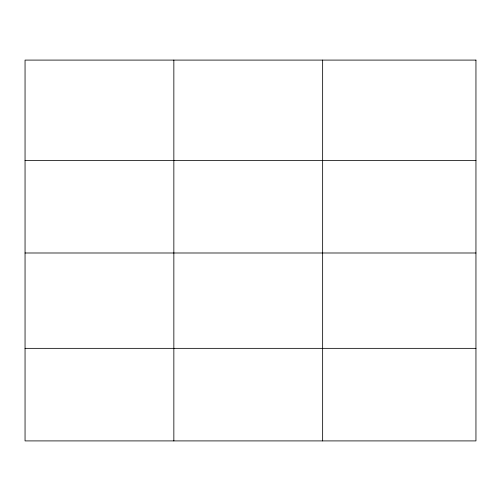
<?xml version="1.0" encoding="UTF-8"?>
<svg xmlns="http://www.w3.org/2000/svg" width="501" height="501" viewBox="0 0 501 501"><rect width="100%" height="100%" fill="white"/><g stroke="black" fill="none" stroke-linecap="round" stroke-linejoin="round"><path stroke-width="0.75" d="M25.05 160.439L475.95 160.439M25.05 252.992L475.95 252.992M25.05 348.352L475.95 348.352M322.644 60.095L322.644 440.905M173.847 60.095L173.847 440.905M475.95 60.095L25.05 60.095L25.05 440.905L475.95 440.905L475.95 60.095"/></g></svg>
